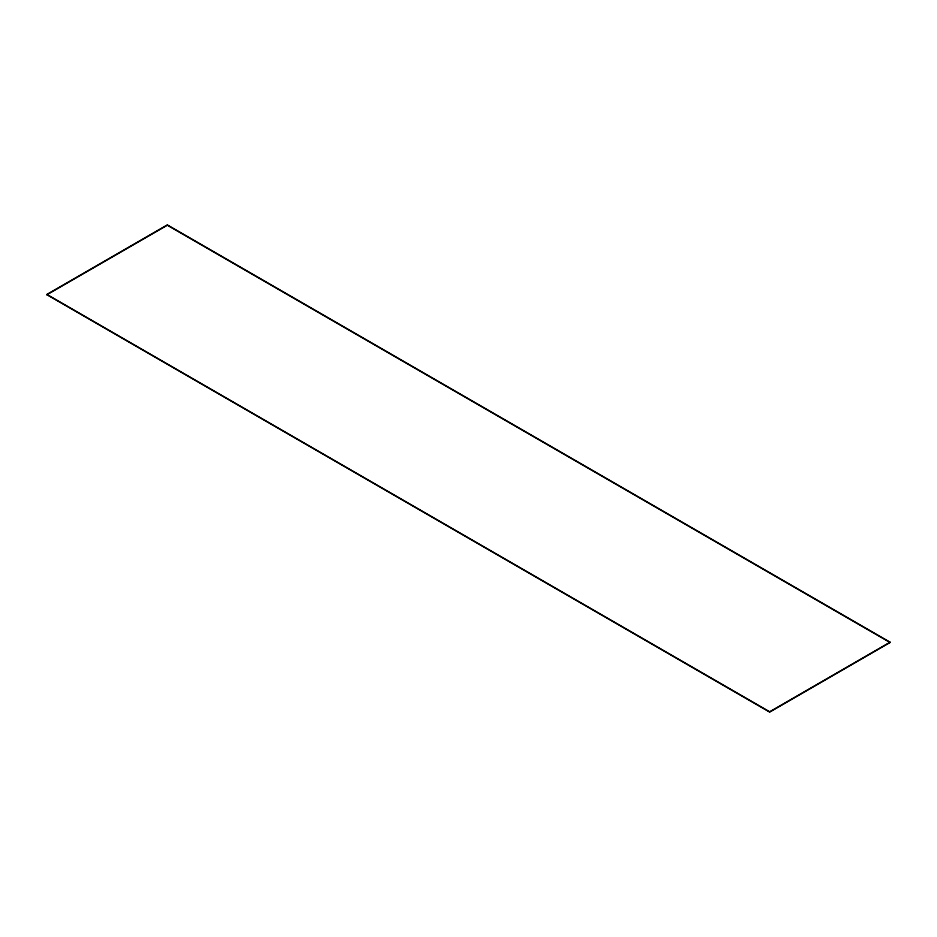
<?xml version="1.0" encoding="UTF-8"?>
<svg xmlns="http://www.w3.org/2000/svg" width="937" height="937" viewBox="0 0 937 937"><rect width="100%" height="100%" fill="white"/><g stroke="black" fill="none" stroke-linecap="round" stroke-linejoin="round"><path stroke-width="1.41" d="M46.85 294.534L167.325 224.974L890.15 642.302L769.675 712.026L46.85 294.534L769.675 711.851L890.15 642.302M46.85 294.698L167.325 225.149L890.15 642.466"/></g></svg>
